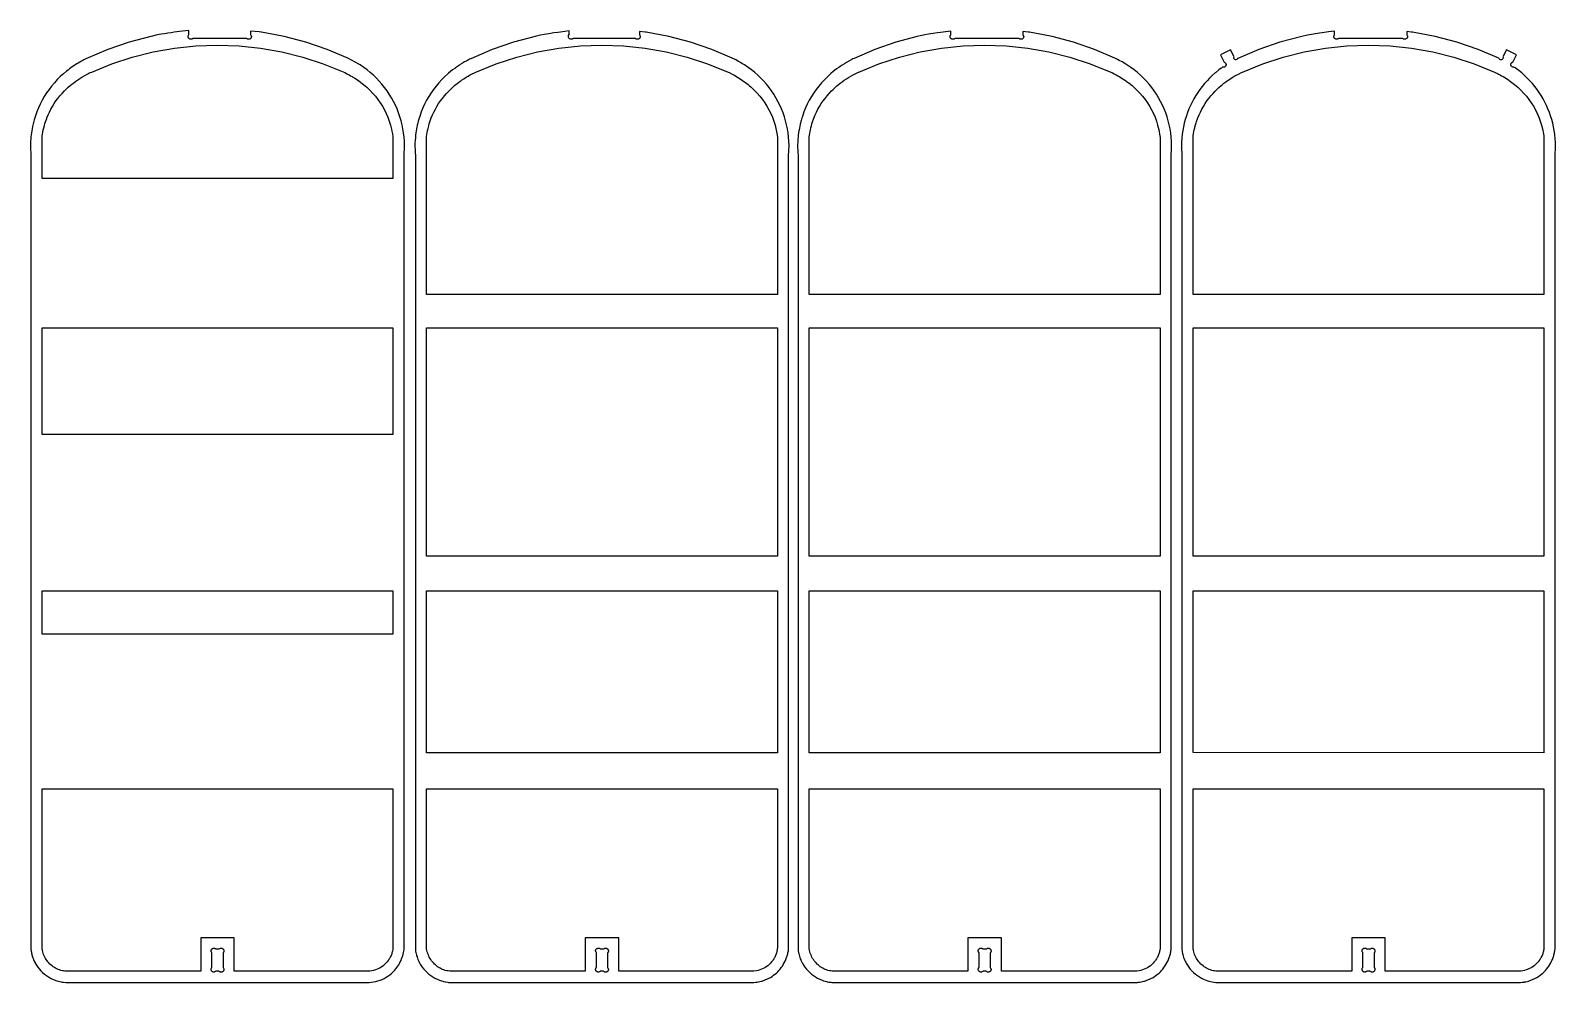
# Model space of a CAD drawing. Extents: x -1558 to 498, y -659 to 1005.
# Drawn here: x -1558 to -740, y -659 to -149 of the extents above; entities that cross this region are included whole.
import ezdxf

# ---------------------------------------------------------------- set-up
doc = ezdxf.new("R2010")
doc.units = 0
doc.layers.get('0').update_dxf_attribs({"linetype": 'CONTINUOUS'})
doc.layers.add('SECTIONCUTEDGES', color=18, linetype='CONTINUOUS')

msp = doc.modelspace()

# ---------------------------------------------------------------- linework, layer by layer
for points in [[(-1345.45, -430.22), (-1345.45, -307.95), (-1157.4, -307.95), (-1157.41, -430.23)], [(-1345.45, -535.49), (-1345.45, -448.71), (-1157.41, -448.71), (-1157.41, -535.49)]]:
    msp.add_lwpolyline(points, close=True)
at = {"layer": 'SECTIONCUTEDGES'}
for points in [[(-1553.76, -650.41), (-1552.97, -651.42), (-1552.11, -652.38), (-1551.19, -653.28), (-1550.22, -654.12), (-1549.2, -654.9), (-1548.12, -655.61), (-1547.01, -656.25), (-1545.86, -656.82), (-1544.56, -657.36), (-1544.16, -657.5), (-1543.65, -657.67), (-1542.8, -657.93), (-1542.13, -658.1), (-1541.23, -658.29), (-1540.78, -658.37), (-1540.1, -658.47), (-1538.84, -658.59), (-1376.12, -658.59), (-1375.05, -658.49), (-1373.86, -658.31), (-1372.69, -658.07), (-1371.53, -657.75), (-1370.39, -657.37), (-1369.28, -656.91), (-1368.2, -656.39), (-1367.15, -655.81), (-1366.14, -655.16), (-1365.16, -654.45), (-1364.24, -653.69), (-1363.36, -652.87), (-1362.53, -652), (-1361.95, -651.32), (-1361.4, -650.62), (-1360.88, -649.89), (-1360.39, -649.14), (-1359.94, -648.37), (-1359.52, -647.58), (-1359.14, -646.77), (-1358.79, -645.95), (-1358.48, -645.11), (-1358.21, -644.26), (-1357.97, -643.4), (-1357.77, -642.53), (-1357.64, -641.81), (-1357.53, -641.1), (-1357.49, -640.77), (-1357.48, -640.53), (-1357.47, -215.28), (-1357.46, -214.83), (-1357.41, -213.72), (-1357.33, -212.61), (-1357.26, -211.5), (-1357.25, -210.39), (-1357.32, -207.94), (-1357.49, -205.72), (-1357.75, -203.51), (-1358.1, -201.32), (-1358.55, -199.14), (-1359.09, -196.98), (-1359.73, -194.84), (-1360.45, -192.74), (-1361.27, -190.67), (-1362.17, -188.64), (-1363.16, -186.64), (-1364.24, -184.7), (-1365.4, -182.8), (-1366.64, -180.95), (-1367.95, -179.15), (-1369.35, -177.42), (-1370.81, -175.74), (-1372.35, -174.13), (-1373.96, -172.59), (-1375.63, -171.12), (-1377.36, -169.72), (-1379.15, -168.4), (-1381.03, -167.13), (-1381.82, -166.64), (-1383.7, -165.53), (-1385.71, -164.48), (-1387.62, -163.55), (-1398.68, -158.8), (-1410.06, -154.89), (-1421.69, -151.82), (-1433.87, -149.56), (-1434.11, -149.52), (-1435.18, -149.4), (-1439.76, -148.92), (-1439.74, -150.87), (-1439.6, -151.14), (-1439.41, -151.46), (-1439.39, -151.51), (-1439.34, -151.69), (-1439.32, -151.89), (-1439.34, -152.09), (-1439.37, -152.24), (-1439.42, -152.39), (-1439.48, -152.54), (-1439.56, -152.67), (-1439.7, -152.85), (-1439.76, -152.93), (-1439.96, -153.08), (-1440.18, -153.21), (-1440.31, -153.27), (-1440.51, -153.33), (-1440.72, -153.36), (-1440.93, -153.36), (-1441.26, -153.3), (-1441.46, -153.23), (-1441.62, -153.14), (-1441.78, -153.02), (-1441.88, -152.93), (-1470.71, -152.93), (-1470.85, -153.06), (-1471, -153.16), (-1471.07, -153.2), (-1471.21, -153.26), (-1471.36, -153.31), (-1471.52, -153.34), (-1471.6, -153.35), (-1471.76, -153.36), (-1471.92, -153.35), (-1472.08, -153.32), (-1472.24, -153.28), (-1472.32, -153.25), (-1472.46, -153.18), (-1472.61, -153.1), (-1472.75, -152.99), (-1472.84, -152.91), (-1472.89, -152.84), (-1473.03, -152.64), (-1473.15, -152.42), (-1473.19, -152.3), (-1473.24, -152.1), (-1473.25, -151.83), (-1473.23, -151.68), (-1473.16, -151.45), (-1472.99, -151.16), (-1472.82, -150.82), (-1472.82, -148.66), (-1477.79, -149.24), (-1480.63, -149.6), (-1482.26, -149.82), (-1484.1, -150.09), (-1485.93, -150.38), (-1487.76, -150.7), (-1488.67, -150.87), (-1490.5, -151.23), (-1492.38, -151.62), (-1493.23, -151.81), (-1504.9, -154.89), (-1516.28, -158.8), (-1528.01, -163.86), (-1529.14, -164.44), (-1529.6, -164.68), (-1530.44, -165.13), (-1531.26, -165.6), (-1532.09, -166.08), (-1532.9, -166.57), (-1533.7, -167.08), (-1534.5, -167.6), (-1535.29, -168.14), (-1536.06, -168.69), (-1536.83, -169.25), (-1537.59, -169.82), (-1538.34, -170.41), (-1540.01, -171.81), (-1541.74, -173.37), (-1543.36, -174.98), (-1544.91, -176.67), (-1546.39, -178.42), (-1547.78, -180.23), (-1549.09, -182.11), (-1550.32, -184.04), (-1551.46, -186.03), (-1552.51, -188.06), (-1553.47, -190.14), (-1554.33, -192.26), (-1555.27, -194.94), (-1555.75, -196.52), (-1555.95, -197.24), (-1556.31, -198.69), (-1556.63, -200.15), (-1556.88, -201.41), (-1557.06, -202.47), (-1557.22, -203.54), (-1557.36, -204.6), (-1557.47, -205.68), (-1557.57, -206.75), (-1557.66, -208.12), (-1557.7, -209.5), (-1557.71, -211.02), (-1557.67, -212.04), (-1557.62, -212.85), (-1557.56, -213.67), (-1557.5, -214.89), (-1557.49, -215.3), (-1557.48, -640.53), (-1557.46, -640.84), (-1557.4, -641.41), (-1557.33, -641.88), (-1557.25, -642.38), (-1557.15, -642.88), (-1557.04, -643.37), (-1556.92, -643.86), (-1556.78, -644.35), (-1556.64, -644.84), (-1556.47, -645.32), (-1556.3, -645.8), (-1556.11, -646.27), (-1555.91, -646.73), (-1555.7, -647.2), (-1555.24, -648.1), (-1555.16, -648.25), (-1554.49, -649.35)], [(-1346.92, -651.42), (-1346.06, -652.38), (-1345.14, -653.28), (-1344.17, -654.12), (-1343.14, -654.9), (-1342.07, -655.61), (-1340.96, -656.25), (-1339.8, -656.82), (-1338.43, -657.39), (-1337.46, -657.71), (-1336.68, -657.95), (-1336.32, -658.04), (-1335.41, -658.25), (-1335.04, -658.32), (-1334.09, -658.46), (-1333.7, -658.51), (-1332.78, -658.59), (-1170.07, -658.59), (-1169.06, -658.5), (-1168.28, -658.4), (-1167.57, -658.27), (-1166.86, -658.13), (-1166.15, -657.95), (-1165.72, -657.83), (-1165.28, -657.69), (-1164.85, -657.55), (-1164.42, -657.4), (-1164, -657.24), (-1163.57, -657.06), (-1163.16, -656.88), (-1162.74, -656.69), (-1162.33, -656.49), (-1161.93, -656.28), (-1161.53, -656.06), (-1161.14, -655.83), (-1160.31, -655.31), (-1159.5, -654.75), (-1158.72, -654.15), (-1157.98, -653.51), (-1157.26, -652.83), (-1156.58, -652.12), (-1155.94, -651.38), (-1155.33, -650.61), (-1154.76, -649.81), (-1154.24, -648.98), (-1153.75, -648.12), (-1153.31, -647.25), (-1153.08, -646.76), (-1152.87, -646.27), (-1152.67, -645.77), (-1152.48, -645.26), (-1152.31, -644.75), (-1152.15, -644.24), (-1152.01, -643.73), (-1151.87, -643.21), (-1151.75, -642.68), (-1151.65, -642.16), (-1151.55, -641.63), (-1151.45, -640.94), (-1151.44, -640.76), (-1151.42, -640.53), (-1151.42, -215.28), (-1151.42, -215.06), (-1151.36, -213.72), (-1151.24, -212.17), (-1151.2, -211.06), (-1151.2, -210.17), (-1151.27, -207.94), (-1151.43, -205.72), (-1151.69, -203.51), (-1152.05, -201.32), (-1152.5, -199.14), (-1153.04, -196.98), (-1153.67, -194.84), (-1154.4, -192.74), (-1155.22, -190.67), (-1156.12, -188.64), (-1157.11, -186.64), (-1158.19, -184.7), (-1159.34, -182.8), (-1160.58, -180.95), (-1161.9, -179.15), (-1163.29, -177.42), (-1164.76, -175.74), (-1166.3, -174.13), (-1167.9, -172.59), (-1169.57, -171.12), (-1171.3, -169.72), (-1173.09, -168.4), (-1175.11, -167.05), (-1176.43, -166.24), (-1177.27, -165.74), (-1178.29, -165.18), (-1179.78, -164.42), (-1181.58, -163.54), (-1192.63, -158.8), (-1204, -154.89), (-1215.63, -151.82), (-1227.68, -149.58), (-1228.26, -149.5), (-1231.41, -149.18), (-1231.4, -150.87), (-1231.38, -150.92), (-1231.11, -151.38), (-1231.05, -151.52), (-1231, -151.67), (-1230.98, -151.83), (-1230.98, -151.99), (-1230.98, -152.06), (-1231.01, -152.22), (-1231.11, -152.47), (-1231.15, -152.56), (-1231.22, -152.68), (-1231.38, -152.9), (-1231.64, -153.09), (-1231.9, -153.24), (-1232.13, -153.32), (-1232.18, -153.33), (-1232.43, -153.36), (-1232.54, -153.36), (-1232.79, -153.33), (-1232.99, -153.28), (-1233.16, -153.21), (-1233.36, -153.08), (-1233.46, -152.99), (-1233.5, -152.94), (-1233.53, -152.93), (-1266.92, -152.94), (-1267.07, -153.08), (-1267.21, -153.17), (-1267.31, -153.22), (-1267.41, -153.26), (-1267.51, -153.3), (-1267.62, -153.33), (-1267.72, -153.35), (-1267.83, -153.36), (-1267.94, -153.36), (-1268.05, -153.36), (-1268.16, -153.34), (-1268.27, -153.32), (-1268.37, -153.29), (-1268.6, -153.2), (-1268.66, -153.17), (-1268.87, -153.04), (-1269.01, -152.93), (-1269.11, -152.79), (-1269.32, -152.46), (-1269.35, -152.4), (-1269.41, -152.19), (-1269.43, -152.06), (-1269.44, -151.89), (-1269.43, -151.76), (-1269.37, -151.52), (-1269.32, -151.41), (-1269.02, -150.87), (-1269.01, -150.82), (-1269.01, -148.91), (-1273.66, -149.48), (-1275.16, -149.69), (-1277.17, -149.97), (-1279.83, -150.39), (-1282.47, -150.85), (-1284.39, -151.22), (-1287.22, -151.82), (-1298.85, -154.89), (-1310.22, -158.8), (-1321.75, -163.76), (-1322.41, -164.09), (-1323.54, -164.67), (-1324.66, -165.28), (-1325.05, -165.51), (-1326.23, -166.19), (-1327.38, -166.91), (-1327.76, -167.15), (-1328.89, -167.91), (-1330.01, -168.69), (-1330.38, -168.96), (-1331.47, -169.78), (-1332.55, -170.63), (-1333.69, -171.57), (-1333.97, -171.81), (-1335.68, -173.37), (-1337.31, -174.98), (-1338.86, -176.67), (-1340.34, -178.42), (-1341.73, -180.23), (-1343.04, -182.11), (-1344.27, -184.04), (-1345.41, -186.03), (-1346.46, -188.06), (-1347.41, -190.14), (-1348.28, -192.26), (-1349.12, -194.66), (-1349.44, -195.64), (-1349.87, -197.13), (-1350.18, -198.37), (-1350.42, -199.38), (-1350.63, -200.38), (-1350.82, -201.4), (-1351, -202.41), (-1351.15, -203.43), (-1351.32, -204.77), (-1351.46, -206.12), (-1351.57, -207.48), (-1351.65, -209.26), (-1351.66, -209.7), (-1351.65, -211.21), (-1351.61, -212.14), (-1351.52, -213.29), (-1351.47, -214.17), (-1351.43, -215.5), (-1351.41, -640.85), (-1351.37, -641.21), (-1351.32, -641.6), (-1351.15, -642.63), (-1351.05, -643.09), (-1350.89, -643.79), (-1350.76, -644.24), (-1350.55, -644.93), (-1350.32, -645.6), (-1350.06, -646.27), (-1349.77, -646.93), (-1349.67, -647.14), (-1349.35, -647.79), (-1349.04, -648.36), (-1348.8, -648.77), (-1348.44, -649.35), (-1347.71, -650.41)], [(-1141.84, -651.42), (-1140.98, -652.38), (-1140.06, -653.28), (-1139.09, -654.12), (-1138.07, -654.9), (-1136.99, -655.61), (-1135.88, -656.25), (-1134.73, -656.82), (-1133.46, -657.34), (-1132.64, -657.63), (-1131.79, -657.9), (-1130.88, -658.13), (-1130.7, -658.17), (-1129.77, -658.35), (-1128.82, -658.49), (-1128.24, -658.55), (-1127.73, -658.58), (-964.97, -658.58), (-964.49, -658.55), (-964.05, -658.5), (-963.2, -658.4), (-962.49, -658.27), (-961.78, -658.13), (-961.08, -657.95), (-960.64, -657.83), (-960.2, -657.69), (-959.77, -657.55), (-959.34, -657.4), (-958.92, -657.24), (-958.5, -657.06), (-958.08, -656.88), (-957.67, -656.69), (-957.26, -656.49), (-956.85, -656.28), (-956.45, -656.06), (-956.06, -655.83), (-955.23, -655.31), (-954.42, -654.75), (-953.65, -654.15), (-952.9, -653.51), (-952.19, -652.83), (-951.51, -652.12), (-950.86, -651.38), (-950.25, -650.61), (-949.69, -649.81), (-949.16, -648.98), (-948.67, -648.12), (-948.23, -647.25), (-948, -646.76), (-947.79, -646.27), (-947.59, -645.77), (-947.41, -645.26), (-947.23, -644.75), (-947.07, -644.24), (-946.93, -643.73), (-946.79, -643.21), (-946.67, -642.68), (-946.57, -642.16), (-946.48, -641.63), (-946.39, -641.04), (-946.35, -640.57), (-946.34, -215.28), (-946.32, -214.61), (-946.25, -213.28), (-946.15, -211.95), (-946.13, -211.5), (-946.12, -210.39), (-946.19, -207.94), (-946.35, -205.72), (-946.62, -203.51), (-946.97, -201.32), (-947.42, -199.14), (-947.96, -196.98), (-948.6, -194.84), (-949.32, -192.74), (-950.14, -190.67), (-951.04, -188.64), (-952.03, -186.64), (-953.11, -184.7), (-954.27, -182.8), (-955.5, -180.95), (-956.82, -179.15), (-958.22, -177.42), (-959.68, -175.74), (-961.22, -174.13), (-962.82, -172.59), (-964.49, -171.12), (-966.23, -169.72), (-968.02, -168.4), (-970.14, -166.98), (-970.74, -166.61), (-972.61, -165.5), (-974.2, -164.67), (-975.17, -164.19), (-976.5, -163.54), (-987.45, -158.83), (-998.71, -154.93), (-1010.23, -151.87), (-1022.28, -149.62), (-1023.08, -149.51), (-1025.86, -149.23), (-1025.86, -150.82), (-1025.84, -150.88), (-1025.62, -151.26), (-1025.51, -151.48), (-1025.45, -151.66), (-1025.42, -151.83), (-1025.42, -151.97), (-1025.45, -152.18), (-1025.51, -152.38), (-1025.59, -152.57), (-1025.64, -152.66), (-1025.77, -152.83), (-1025.91, -152.98), (-1026.07, -153.11), (-1026.26, -153.21), (-1026.45, -153.29), (-1026.55, -153.32), (-1026.76, -153.36), (-1026.96, -153.37), (-1027.21, -153.34), (-1027.43, -153.28), (-1027.66, -153.18), (-1027.74, -153.13), (-1027.89, -153.01), (-1027.94, -152.95), (-1027.98, -152.93), (-1062.38, -152.94), (-1062.49, -153.06), (-1062.57, -153.11), (-1062.74, -153.21), (-1062.91, -153.28), (-1063.09, -153.33), (-1063.28, -153.36), (-1063.47, -153.36), (-1063.66, -153.34), (-1063.84, -153.3), (-1064.02, -153.23), (-1064.19, -153.14), (-1064.34, -153.04), (-1064.48, -152.91), (-1064.64, -152.71), (-1064.74, -152.55), (-1064.82, -152.38), (-1064.87, -152.2), (-1064.88, -152.14), (-1064.9, -151.97), (-1064.9, -151.81), (-1064.89, -151.75), (-1064.85, -151.59), (-1064.78, -151.41), (-1064.5, -150.93), (-1064.47, -150.82), (-1064.46, -148.97), (-1065.83, -149.13), (-1070.06, -149.68), (-1071.55, -149.89), (-1074.02, -150.26), (-1076.48, -150.67), (-1078.44, -151.03), (-1079.06, -151.15), (-1080.93, -151.53), (-1082.5, -151.88), (-1094.01, -154.94), (-1105.26, -158.83), (-1116.29, -163.59), (-1116.96, -163.9), (-1117.53, -164.19), (-1119.21, -165.08), (-1120.37, -165.74), (-1121.54, -166.43), (-1122.69, -167.16), (-1123.82, -167.91), (-1124.57, -168.43), (-1125.68, -169.24), (-1126.76, -170.07), (-1127.48, -170.64), (-1128.7, -171.65), (-1130.61, -173.38), (-1132.24, -175), (-1133.79, -176.68), (-1135.26, -178.43), (-1136.66, -180.24), (-1137.97, -182.12), (-1139.19, -184.05), (-1140.33, -186.03), (-1141.38, -188.07), (-1142.34, -190.15), (-1143.2, -192.27), (-1144.05, -194.66), (-1144.28, -195.4), (-1144.72, -196.88), (-1144.85, -197.38), (-1145.11, -198.37), (-1145.22, -198.87), (-1145.45, -199.88), (-1145.65, -200.89), (-1145.83, -201.9), (-1145.92, -202.41), (-1146.07, -203.43), (-1146.25, -204.77), (-1146.34, -205.67), (-1146.46, -207.02), (-1146.54, -208.38), (-1146.58, -209.91), (-1146.58, -210.99), (-1146.56, -211.43), (-1146.51, -212.5), (-1146.39, -214.17), (-1146.35, -215.5), (-1146.34, -640.76), (-1146.21, -641.86), (-1146.16, -642.11), (-1146.03, -642.86), (-1145.98, -643.09), (-1145.81, -643.79), (-1145.62, -644.47), (-1145.4, -645.15), (-1145.16, -645.83), (-1144.89, -646.49), (-1144.79, -646.71), (-1144.49, -647.36), (-1143.92, -648.42), (-1143.51, -649.12), (-1143.39, -649.32), (-1142.63, -650.41)], [(-937.65, -649.35), (-936.92, -650.41), (-936.13, -651.42), (-935.27, -652.38), (-934.35, -653.28), (-933.38, -654.12), (-932.35, -654.9), (-931.28, -655.61), (-930.17, -656.25), (-929.01, -656.82), (-927.24, -657.53), (-926.25, -657.84), (-925.35, -658.08), (-924.44, -658.28), (-923.49, -658.44), (-922.53, -658.55), (-922, -658.59), (-759.23, -658.58), (-758.27, -658.5), (-757.97, -658.46), (-757.25, -658.36), (-757.02, -658.32), (-756.3, -658.18), (-755.6, -658.01), (-754.93, -657.83), (-754.49, -657.69), (-754.06, -657.55), (-753.63, -657.4), (-753.21, -657.24), (-752.79, -657.06), (-752.37, -656.88), (-751.95, -656.69), (-751.55, -656.49), (-751.14, -656.28), (-750.74, -656.06), (-750.35, -655.83), (-749.52, -655.31), (-748.71, -654.75), (-747.93, -654.15), (-747.19, -653.51), (-746.47, -652.83), (-745.79, -652.12), (-745.15, -651.38), (-744.54, -650.61), (-743.98, -649.81), (-743.45, -648.98), (-742.96, -648.12), (-742.52, -647.25), (-742.29, -646.76), (-742.08, -646.27), (-741.88, -645.77), (-741.7, -645.26), (-741.52, -644.75), (-741.36, -644.24), (-741.22, -643.73), (-741.08, -643.21), (-740.96, -642.68), (-740.86, -642.16), (-740.76, -641.63), (-740.69, -641.1), (-740.64, -640.66), (-740.63, -640.53), (-740.63, -215.28), (-740.58, -213.94), (-740.49, -212.61), (-740.42, -211.5), (-740.41, -210.39), (-740.47, -208.08), (-740.54, -206.98), (-740.82, -204.17), (-741.11, -202.19), (-741.47, -200.22), (-741.91, -198.27), (-742.43, -196.33), (-743.02, -194.42), (-743.69, -192.53), (-744.43, -190.67), (-745.24, -188.84), (-746.12, -187.04), (-747.07, -185.28), (-748.08, -183.55), (-749.16, -181.86), (-750.31, -180.22), (-751.52, -178.63), (-752.79, -177.08), (-754.12, -175.58), (-755.51, -174.13), (-756.95, -172.74), (-758.44, -171.41), (-759.24, -170.74), (-759.99, -170.14), (-761.33, -169.11), (-762.04, -168.62), (-762.51, -168.39), (-762.54, -168.38), (-762.93, -168.33), (-763.3, -168.27), (-763.55, -168.17), (-763.71, -168.08), (-763.81, -168.01), (-763.9, -167.93), (-763.98, -167.84), (-764.05, -167.74), (-764.12, -167.64), (-764.18, -167.54), (-764.23, -167.43), (-764.26, -167.31), (-764.29, -167.19), (-764.31, -167.07), (-764.32, -166.95), (-764.32, -166.83), (-764.3, -166.71), (-764.28, -166.59), (-764.24, -166.47), (-764.2, -166.36), (-764.15, -166.25), (-764.09, -166.14), (-764.01, -166.04), (-763.94, -165.95), (-763.85, -165.87), (-763.75, -165.79), (-763.65, -165.72), (-763.45, -165.62), (-763.29, -165.58), (-763.26, -165.55), (-761.28, -161.71), (-766.6, -158.96), (-768.58, -162.8), (-768.52, -163.1), (-768.54, -163.4), (-768.64, -163.69), (-768.81, -163.94), (-769.04, -164.14), (-769.31, -164.28), (-769.61, -164.34), (-769.92, -164.32), (-770.2, -164.22), (-770.46, -164.05), (-770.66, -163.82), (-770.79, -163.54), (-781.84, -158.8), (-793.21, -154.89), (-804.84, -151.82), (-817.07, -149.55), (-817.78, -149.47), (-820.15, -149.23), (-820.15, -150.86), (-820.12, -150.94), (-819.86, -151.38), (-819.8, -151.51), (-819.78, -151.58), (-819.74, -151.73), (-819.72, -151.88), (-819.73, -152.03), (-819.75, -152.18), (-819.81, -152.37), (-819.92, -152.6), (-820.06, -152.81), (-820.16, -152.92), (-820.54, -153.19), (-820.8, -153.3), (-820.95, -153.34), (-821.18, -153.36), (-821.34, -153.36), (-821.57, -153.33), (-821.86, -153.23), (-822.09, -153.09), (-822.28, -152.93), (-856.66, -152.93), (-856.7, -152.95), (-856.83, -153.08), (-856.99, -153.18), (-857.11, -153.24), (-857.23, -153.29), (-857.36, -153.32), (-857.49, -153.35), (-857.62, -153.36), (-857.75, -153.36), (-857.88, -153.35), (-858.01, -153.33), (-858.14, -153.29), (-858.27, -153.25), (-858.39, -153.19), (-858.5, -153.13), (-858.61, -153.05), (-858.71, -152.97), (-858.81, -152.87), (-858.89, -152.77), (-858.97, -152.66), (-859.04, -152.54), (-859.09, -152.42), (-859.14, -152.3), (-859.17, -152.17), (-859.19, -152.04), (-859.19, -151.72), (-859.08, -151.41), (-858.77, -150.84), (-858.77, -150.81), (-858.77, -148.97), (-862.03, -149.37), (-865.53, -149.84), (-866.96, -150.05), (-870.03, -150.55), (-873.28, -151.15), (-876.33, -151.8), (-888.06, -154.89), (-899.43, -158.8), (-910.61, -163.6), (-910.78, -163.69), (-910.93, -163.92), (-911.13, -164.11), (-911.38, -164.23), (-911.65, -164.29), (-911.91, -164.28), (-911.93, -164.28), (-912.18, -164.2), (-912.42, -164.05), (-912.6, -163.85), (-912.73, -163.6), (-912.79, -163.33), (-912.78, -163.06), (-912.7, -162.8), (-914.67, -158.97), (-919.99, -161.72), (-918.01, -165.55), (-917.97, -165.59), (-917.55, -165.84), (-917.28, -166.07), (-917.25, -166.1), (-917.12, -166.27), (-917.03, -166.46), (-916.97, -166.67), (-916.95, -166.9), (-916.96, -167.13), (-917, -167.29), (-917.03, -167.4), (-917.07, -167.5), (-917.12, -167.6), (-917.18, -167.69), (-917.24, -167.78), (-917.31, -167.86), (-917.39, -167.94), (-917.47, -168.01), (-917.56, -168.08), (-917.65, -168.14), (-917.83, -168.23), (-918.07, -168.3), (-918.16, -168.32), (-918.41, -168.33), (-918.7, -168.33), (-918.83, -168.37), (-919.22, -168.6), (-919.56, -168.82), (-920.77, -169.73), (-922.53, -171.15), (-922.83, -171.41), (-924.33, -172.74), (-925.77, -174.13), (-927.16, -175.58), (-928.49, -177.08), (-929.76, -178.63), (-930.97, -180.22), (-932.11, -181.86), (-933.2, -183.55), (-934.21, -185.28), (-935.16, -187.04), (-936.04, -188.84), (-936.85, -190.67), (-937.59, -192.53), (-938.25, -194.42), (-938.85, -196.33), (-939.36, -198.27), (-939.81, -200.22), (-940.17, -202.19), (-940.46, -204.17), (-940.68, -206.27), (-940.84, -208.73), (-940.86, -209.49), (-940.87, -210.79), (-940.83, -211.83), (-940.67, -214.58), (-940.64, -215.5), (-940.64, -640.62), (-940.61, -641.03), (-940.49, -641.86), (-940.43, -642.24), (-940.26, -643.09), (-940.16, -643.55), (-939.97, -644.24), (-939.91, -644.47), (-939.69, -645.15), (-939.45, -645.83), (-939.18, -646.49), (-938.88, -647.14), (-938.56, -647.79), (-938.32, -648.23)], [(-1551.5, -227.89), (-1551.5, -206.01), (-1551.39, -205.08), (-1551.27, -204.23), (-1551.07, -203.06), (-1550.85, -201.89), (-1550.59, -200.73), (-1550.28, -199.52), (-1549.96, -198.43), (-1549.71, -197.61), (-1549.04, -195.72), (-1548.94, -195.46), (-1548.29, -193.88), (-1547.57, -192.32), (-1546.79, -190.79), (-1545.94, -189.29), (-1545.03, -187.82), (-1544.06, -186.39), (-1543.03, -184.99), (-1541.95, -183.64), (-1540.8, -182.33), (-1539.49, -180.94), (-1538.49, -179.96), (-1537.51, -179.06), (-1536.47, -178.15), (-1535.6, -177.44), (-1534.56, -176.62), (-1533.49, -175.83), (-1532.4, -175.07), (-1531.33, -174.36), (-1530.13, -173.61), (-1529.89, -173.47), (-1528.67, -172.76), (-1528.17, -172.49), (-1526.92, -171.83), (-1526.41, -171.58), (-1525.69, -171.23), (-1524.92, -170.88), (-1514.12, -166.47), (-1503.16, -162.89), (-1491.96, -160.08), (-1480.57, -158.07), (-1469.06, -156.85), (-1457.48, -156.45), (-1445.9, -156.85), (-1434.39, -158.07), (-1423, -160.08), (-1411.8, -162.89), (-1400.84, -166.47), (-1389.26, -171.23), (-1387.78, -171.97), (-1386.94, -172.41), (-1386.12, -172.86), (-1385.3, -173.33), (-1384.9, -173.57), (-1384.1, -174.06), (-1383.3, -174.57), (-1382.52, -175.09), (-1381.76, -175.62), (-1381, -176.17), (-1380.63, -176.45), (-1379.89, -177.01), (-1379.16, -177.59), (-1378.35, -178.27), (-1377.54, -178.98), (-1375.88, -180.53), (-1374.33, -182.14), (-1372.88, -183.81), (-1371.51, -185.56), (-1370.23, -187.37), (-1369.06, -189.24), (-1367.99, -191.16), (-1367.02, -193.13), (-1366.15, -195.15), (-1365.4, -197.2), (-1364.75, -199.29), (-1364.19, -201.54), (-1363.98, -202.53), (-1363.72, -204), (-1363.53, -205.36), (-1363.46, -206.04), (-1363.45, -227.89)], [(-1345.45, -290.13), (-1345.44, -205.95), (-1345.39, -205.57), (-1345.21, -204.23), (-1345.09, -203.45), (-1344.87, -202.28), (-1344.63, -201.12), (-1344.3, -199.8), (-1343.99, -198.7), (-1343.65, -197.61), (-1343.3, -196.58), (-1342.89, -195.46), (-1342.23, -193.88), (-1341.52, -192.32), (-1340.73, -190.79), (-1339.89, -189.29), (-1338.98, -187.82), (-1338.01, -186.39), (-1336.98, -184.99), (-1335.89, -183.64), (-1334.75, -182.33), (-1333.55, -181.06), (-1332.14, -179.68), (-1331.8, -179.37), (-1330.94, -178.6), (-1330.41, -178.15), (-1329.55, -177.44), (-1329.21, -177.16), (-1328.15, -176.35), (-1327.08, -175.57), (-1326.72, -175.32), (-1325.51, -174.51), (-1324.8, -174.06), (-1323.6, -173.33), (-1323.11, -173.04), (-1322.37, -172.63), (-1321.37, -172.09), (-1319.43, -171.13), (-1318.98, -170.92), (-1308.07, -166.47), (-1297.11, -162.89), (-1285.91, -160.08), (-1274.52, -158.07), (-1263.01, -156.85), (-1251.43, -156.45), (-1239.85, -156.85), (-1228.34, -158.07), (-1216.95, -160.08), (-1205.74, -162.89), (-1194.79, -166.47), (-1183.79, -170.96), (-1183.34, -171.17), (-1181.72, -171.97), (-1180.89, -172.41), (-1180.48, -172.63), (-1179.66, -173.09), (-1178.84, -173.57), (-1178.44, -173.82), (-1177.64, -174.32), (-1176.86, -174.83), (-1176.09, -175.35), (-1175.33, -175.89), (-1174.58, -176.45), (-1173.84, -177.01), (-1173.11, -177.59), (-1172.3, -178.27), (-1171.58, -178.89), (-1169.83, -180.53), (-1168.28, -182.14), (-1166.82, -183.81), (-1165.45, -185.56), (-1164.18, -187.37), (-1163.01, -189.24), (-1161.93, -191.16), (-1160.96, -193.13), (-1160.1, -195.15), (-1159.34, -197.2), (-1158.7, -199.29), (-1158.04, -201.97), (-1157.87, -202.81), (-1157.6, -204.45), (-1157.4, -206.06), (-1157.4, -290.13)], [(-1140.37, -290.13), (-1140.36, -206.01), (-1140.33, -205.71), (-1140.19, -204.62), (-1140.08, -203.84), (-1139.87, -202.67), (-1139.72, -201.89), (-1139.46, -200.73), (-1139.22, -199.8), (-1138.92, -198.7), (-1138.58, -197.61), (-1138.07, -196.17), (-1137.85, -195.57), (-1137.16, -193.88), (-1136.44, -192.32), (-1135.66, -190.79), (-1134.81, -189.29), (-1133.9, -187.82), (-1132.93, -186.39), (-1131.9, -184.99), (-1130.81, -183.64), (-1129.67, -182.33), (-1128.4, -180.98), (-1127.61, -180.21), (-1126.72, -179.37), (-1126.03, -178.75), (-1125.51, -178.3), (-1124.82, -177.72), (-1123.78, -176.89), (-1122.72, -176.09), (-1121.64, -175.32), (-1120.43, -174.51), (-1119.24, -173.76), (-1118.03, -173.04), (-1116.79, -172.36), (-1115.78, -171.83), (-1114.04, -170.99), (-1113.86, -170.91), (-1102.99, -166.47), (-1092.03, -162.89), (-1080.83, -160.08), (-1069.44, -158.07), (-1057.93, -156.85), (-1046.35, -156.45), (-1034.77, -156.85), (-1023.26, -158.07), (-1011.87, -160.08), (-1000.67, -162.89), (-989.71, -166.47), (-978.78, -170.93), (-978.2, -171.2), (-977.76, -171.41), (-976.89, -171.84), (-975.81, -172.41), (-974.99, -172.86), (-974.17, -173.33), (-973.36, -173.82), (-972.57, -174.32), (-971.78, -174.83), (-971.39, -175.09), (-970.63, -175.62), (-970.25, -175.89), (-969.5, -176.45), (-969.13, -176.73), (-968.4, -177.3), (-968.03, -177.59), (-967.32, -178.19), (-966.38, -179), (-964.75, -180.53), (-963.2, -182.14), (-961.74, -183.81), (-960.38, -185.56), (-959.1, -187.37), (-957.93, -189.24), (-956.86, -191.16), (-955.89, -193.13), (-955.02, -195.15), (-954.27, -197.2), (-953.62, -199.29), (-952.99, -201.82), (-952.82, -202.67), (-952.56, -204.22), (-952.32, -206.05), (-952.32, -290.13)], [(-934.66, -290.13), (-934.66, -206.06), (-934.53, -205.01), (-934.36, -203.84), (-934.16, -202.67), (-934.01, -201.89), (-933.75, -200.73), (-933.65, -200.35), (-933.36, -199.25), (-933.04, -198.15), (-932.78, -197.34), (-932.28, -195.93), (-932.1, -195.46), (-931.45, -193.88), (-930.73, -192.32), (-929.94, -190.79), (-929.1, -189.29), (-928.19, -187.82), (-927.22, -186.39), (-926.19, -184.99), (-925.1, -183.64), (-923.96, -182.33), (-922.76, -181.06), (-921.96, -180.27), (-921.35, -179.68), (-920.84, -179.21), (-919.62, -178.15), (-919.11, -177.72), (-918.07, -176.89), (-917.01, -176.09), (-916.29, -175.57), (-914.96, -174.67), (-913.77, -173.91), (-912.56, -173.18), (-911.58, -172.63), (-910.33, -171.96), (-908.71, -171.17), (-908.12, -170.89), (-897.28, -166.47), (-886.32, -162.89), (-875.12, -160.08), (-863.73, -158.07), (-852.22, -156.85), (-840.64, -156.45), (-829.06, -156.85), (-817.55, -158.07), (-806.16, -160.08), (-794.95, -162.89), (-784, -166.47), (-773.07, -170.93), (-772.74, -171.08), (-771.55, -171.66), (-770.94, -171.97), (-770.1, -172.41), (-769.28, -172.86), (-768.46, -173.33), (-767.65, -173.82), (-767.25, -174.06), (-766.46, -174.57), (-765.68, -175.09), (-765.3, -175.35), (-764.54, -175.89), (-763.79, -176.45), (-763.05, -177.01), (-762.32, -177.59), (-761.51, -178.27), (-760.67, -179), (-759.04, -180.53), (-757.49, -182.14), (-756.03, -183.81), (-754.67, -185.56), (-753.39, -187.37), (-752.22, -189.24), (-751.14, -191.16), (-750.17, -193.13), (-749.31, -195.15), (-748.56, -197.2), (-747.91, -199.29), (-747.25, -201.97), (-747.03, -203.09), (-746.92, -203.77), (-746.69, -205.36), (-746.61, -206.06), (-746.61, -290.13)], [(-1551.54, -365), (-1551.54, -307.95), (-1363.46, -307.95), (-1363.46, -365)], [(-1140.37, -430.22), (-1140.37, -307.9), (-952.33, -307.95), (-952.33, -430.23)], [(-934.66, -430.22), (-934.66, -307.96), (-746.61, -307.95), (-746.62, -430.23)], [(-1551.5, -472), (-1551.5, -448.71), (-1363.46, -448.71), (-1363.46, -472)], [(-1140.37, -535.49), (-1140.37, -448.71), (-952.33, -448.71), (-952.33, -535.49)], [(-934.66, -535.48), (-934.66, -448.71), (-746.62, -448.71), (-746.62, -535.49)], [(-1548.82, -646.96), (-1549.25, -646.34), (-1549.66, -645.69), (-1550.03, -645.01), (-1550.36, -644.32), (-1550.65, -643.62), (-1550.91, -642.9), (-1551.12, -642.16), (-1551.3, -641.42), (-1551.49, -640.23), (-1551.5, -640.06), (-1551.5, -554.82), (-1363.46, -554.82), (-1363.46, -640.1), (-1363.48, -640.34), (-1363.52, -640.69), (-1363.6, -641.17), (-1363.72, -641.81), (-1363.83, -642.3), (-1363.97, -642.78), (-1364.12, -643.27), (-1364.29, -643.74), (-1364.48, -644.21), (-1364.69, -644.67), (-1364.92, -645.12), (-1365.16, -645.57), (-1365.42, -646), (-1365.69, -646.42), (-1365.99, -646.84), (-1366.58, -647.59), (-1367.23, -648.31), (-1367.93, -648.98), (-1368.67, -649.6), (-1369.44, -650.17), (-1370.26, -650.68), (-1371.11, -651.14), (-1371.99, -651.54), (-1372.89, -651.88), (-1373.81, -652.16), (-1374.75, -652.37), (-1375.79, -652.54), (-1376.23, -652.58), (-1376.49, -652.6), (-1448.5, -652.6), (-1448.5, -634.64), (-1466.46, -634.64), (-1466.46, -652.6), (-1538.56, -652.59), (-1539.22, -652.53), (-1539.97, -652.42), (-1540.71, -652.27), (-1541.45, -652.08), (-1542.17, -651.85), (-1542.88, -651.59), (-1543.58, -651.28), (-1544.26, -650.93), (-1544.91, -650.55), (-1545.55, -650.14), (-1546.16, -649.69), (-1546.75, -649.2), (-1547.31, -648.69), (-1547.84, -648.14), (-1548.34, -647.56)], [(-1338.86, -650.55), (-1339.5, -650.14), (-1340.11, -649.69), (-1340.69, -649.2), (-1341.25, -648.69), (-1341.79, -648.14), (-1342.29, -647.56), (-1342.76, -646.96), (-1343.2, -646.34), (-1343.6, -645.69), (-1343.97, -645.01), (-1344.3, -644.32), (-1344.6, -643.62), (-1344.85, -642.9), (-1345.07, -642.16), (-1345.24, -641.42), (-1345.4, -640.53), (-1345.44, -640.16), (-1345.45, -640.06), (-1345.45, -554.82), (-1157.41, -554.82), (-1157.42, -640.27), (-1157.46, -640.62), (-1157.51, -640.96), (-1157.57, -641.31), (-1157.66, -641.81), (-1157.78, -642.3), (-1157.91, -642.78), (-1158.07, -643.27), (-1158.24, -643.74), (-1158.43, -644.21), (-1158.64, -644.67), (-1158.86, -645.12), (-1159.11, -645.57), (-1159.36, -646), (-1159.64, -646.42), (-1159.93, -646.84), (-1160.53, -647.59), (-1161.18, -648.31), (-1161.87, -648.98), (-1162.61, -649.6), (-1163.39, -650.17), (-1164.21, -650.68), (-1165.06, -651.14), (-1165.93, -651.54), (-1166.84, -651.88), (-1167.76, -652.16), (-1168.7, -652.37), (-1170, -652.57), (-1170.24, -652.59), (-1170.44, -652.6), (-1242.45, -652.6), (-1242.45, -634.64), (-1260.41, -634.64), (-1260.41, -652.6), (-1332.41, -652.6), (-1332.78, -652.57), (-1333.05, -652.55), (-1333.92, -652.42), (-1334.66, -652.27), (-1335.4, -652.08), (-1336.12, -651.85), (-1336.83, -651.59), (-1337.53, -651.28), (-1338.2, -650.93)], [(-1137.21, -647.56), (-1137.68, -646.96), (-1138.12, -646.34), (-1138.53, -645.69), (-1138.89, -645.01), (-1139.23, -644.32), (-1139.52, -643.62), (-1139.77, -642.9), (-1139.99, -642.16), (-1140.16, -641.42), (-1140.34, -640.33), (-1140.37, -640.06), (-1140.37, -554.82), (-952.33, -554.82), (-952.34, -640.2), (-952.36, -640.41), (-952.49, -641.31), (-952.59, -641.81), (-952.7, -642.3), (-952.84, -642.78), (-952.99, -643.27), (-953.16, -643.74), (-953.35, -644.21), (-953.56, -644.67), (-953.78, -645.12), (-954.03, -645.57), (-954.29, -646), (-954.56, -646.42), (-954.85, -646.84), (-955.45, -647.59), (-956.1, -648.31), (-956.8, -648.98), (-957.53, -649.6), (-958.31, -650.17), (-959.13, -650.68), (-959.98, -651.14), (-960.85, -651.54), (-961.76, -651.88), (-962.68, -652.16), (-963.62, -652.37), (-964.75, -652.55), (-965.19, -652.59), (-965.36, -652.6), (-1037.37, -652.6), (-1037.37, -634.64), (-1055.33, -634.64), (-1055.33, -652.6), (-1127.43, -652.59), (-1127.66, -652.58), (-1128.09, -652.53), (-1128.84, -652.42), (-1129.58, -652.27), (-1130.32, -652.08), (-1131.04, -651.85), (-1131.75, -651.59), (-1132.45, -651.28), (-1133.12, -650.93), (-1133.78, -650.55), (-1134.42, -650.14), (-1135.03, -649.69), (-1135.62, -649.2), (-1136.17, -648.69), (-1136.71, -648.14)], [(-931, -648.14), (-931.5, -647.56), (-931.97, -646.96), (-932.41, -646.34), (-932.82, -645.69), (-933.18, -645.01), (-933.52, -644.32), (-933.81, -643.62), (-934.06, -642.9), (-934.28, -642.16), (-934.45, -641.42), (-934.6, -640.56), (-934.65, -640.11), (-934.66, -554.81), (-746.62, -554.82), (-746.62, -640.13), (-746.65, -640.44), (-746.73, -641.03), (-746.78, -641.31), (-746.88, -641.81), (-746.99, -642.3), (-747.13, -642.78), (-747.28, -643.27), (-747.45, -643.74), (-747.64, -644.21), (-747.85, -644.67), (-748.07, -645.12), (-748.32, -645.57), (-748.58, -646), (-748.85, -646.42), (-749.14, -646.84), (-749.74, -647.59), (-750.39, -648.31), (-751.09, -648.98), (-751.82, -649.6), (-752.6, -650.17), (-753.42, -650.68), (-754.27, -651.14), (-755.14, -651.54), (-756.05, -651.88), (-756.97, -652.16), (-757.91, -652.37), (-758.95, -652.54), (-759.54, -652.59), (-759.65, -652.6), (-831.66, -652.6), (-831.66, -634.64), (-849.62, -634.64), (-849.62, -652.6), (-921.72, -652.59), (-922.37, -652.53), (-923.13, -652.42), (-923.87, -652.27), (-924.61, -652.08), (-925.33, -651.85), (-926.04, -651.59), (-926.74, -651.28), (-927.41, -650.93), (-928.07, -650.55), (-928.71, -650.14), (-929.32, -649.69), (-929.91, -649.2), (-930.46, -648.69)], [(-1460.26, -652.77), (-1460.39, -652.67), (-1460.51, -652.56), (-1460.62, -652.43), (-1460.71, -652.29), (-1460.75, -652.21), (-1460.82, -652.06), (-1460.87, -651.9), (-1460.9, -651.74), (-1460.91, -651.57), (-1460.91, -651.4), (-1460.89, -651.24), (-1460.87, -651.16), (-1460.82, -651.01), (-1460.75, -650.86), (-1460.67, -650.72), (-1460.57, -650.59), (-1460.51, -650.53), (-1460.47, -650.48), (-1460.49, -642.69), (-1460.65, -642.35), (-1460.8, -642.08), (-1460.85, -641.95), (-1460.89, -641.81), (-1460.91, -641.68), (-1460.91, -641.54), (-1460.89, -641.4), (-1460.84, -641.2), (-1460.78, -641.07), (-1460.72, -640.94), (-1460.64, -640.82), (-1460.55, -640.71), (-1460.45, -640.61), (-1460.34, -640.51), (-1460.23, -640.43), (-1460.11, -640.36), (-1459.98, -640.3), (-1459.84, -640.25), (-1459.7, -640.22), (-1459.49, -640.19), (-1459.26, -640.2), (-1459.05, -640.23), (-1458.84, -640.3), (-1458.57, -640.44), (-1458.45, -640.54), (-1458.39, -640.61), (-1458.35, -640.63), (-1456.52, -640.6), (-1455.87, -640.27), (-1455.74, -640.23), (-1455.68, -640.21), (-1455.54, -640.19), (-1455.4, -640.19), (-1455.26, -640.21), (-1455.06, -640.26), (-1454.93, -640.32), (-1454.8, -640.38), (-1454.68, -640.46), (-1454.57, -640.55), (-1454.47, -640.65), (-1454.37, -640.76), (-1454.29, -640.87), (-1454.22, -640.99), (-1454.16, -641.12), (-1454.11, -641.26), (-1454.07, -641.47), (-1454.05, -641.69), (-1454.06, -641.91), (-1454.11, -642.12), (-1454.21, -642.37), (-1454.28, -642.5), (-1454.35, -642.59), (-1454.42, -642.67), (-1454.45, -642.69), (-1454.48, -642.72), (-1454.49, -642.75), (-1454.49, -650.49), (-1454.13, -651.21), (-1454.09, -651.34), (-1454.06, -651.48), (-1454.05, -651.62), (-1454.06, -651.76), (-1454.08, -651.89), (-1454.13, -652.03), (-1454.18, -652.16), (-1454.25, -652.29), (-1454.32, -652.41), (-1454.41, -652.52), (-1454.51, -652.62), (-1454.62, -652.71), (-1454.73, -652.8), (-1454.86, -652.87), (-1454.98, -652.93), (-1455.12, -652.97), (-1455.33, -653.02), (-1455.55, -653.04), (-1455.77, -653.02), (-1455.99, -652.97), (-1456.06, -652.95), (-1456.33, -652.83), (-1456.51, -652.69), (-1456.56, -652.62), (-1456.61, -652.6), (-1458.38, -652.61), (-1458.44, -652.62), (-1458.66, -652.73), (-1459.07, -652.95), (-1459.31, -653.02), (-1459.54, -653.03), (-1459.78, -653), (-1459.97, -652.93), (-1460.12, -652.86)], [(-1254.72, -652.16), (-1254.79, -651.99), (-1254.84, -651.77), (-1254.86, -651.56), (-1254.85, -651.35), (-1254.81, -651.14), (-1254.74, -650.95), (-1254.7, -650.85), (-1254.51, -650.58), (-1254.44, -650.51), (-1254.42, -650.48), (-1254.43, -642.72), (-1254.51, -642.53), (-1254.77, -642.01), (-1254.82, -641.88), (-1254.85, -641.75), (-1254.86, -641.61), (-1254.85, -641.47), (-1254.82, -641.33), (-1254.78, -641.2), (-1254.73, -641.07), (-1254.66, -640.94), (-1254.59, -640.82), (-1254.5, -640.71), (-1254.4, -640.61), (-1254.29, -640.51), (-1254.18, -640.43), (-1254.05, -640.36), (-1253.92, -640.3), (-1253.79, -640.25), (-1253.58, -640.21), (-1253.36, -640.19), (-1253.14, -640.2), (-1252.92, -640.25), (-1252.65, -640.36), (-1252.37, -640.57), (-1252.34, -640.61), (-1252.3, -640.63), (-1250.53, -640.62), (-1250.48, -640.6), (-1250.02, -640.35), (-1249.85, -640.26), (-1249.7, -640.21), (-1249.55, -640.19), (-1249.39, -640.19), (-1249.28, -640.2), (-1249.17, -640.22), (-1249.07, -640.25), (-1248.96, -640.28), (-1248.86, -640.33), (-1248.76, -640.38), (-1248.67, -640.44), (-1248.58, -640.5), (-1248.49, -640.57), (-1248.42, -640.65), (-1248.34, -640.73), (-1248.23, -640.89), (-1248.19, -640.96), (-1248.11, -641.11), (-1248.08, -641.18), (-1248.04, -641.34), (-1248.01, -641.5), (-1247.99, -641.67), (-1247.99, -641.75), (-1248.01, -641.91), (-1248.04, -642.07), (-1248.09, -642.22), (-1248.15, -642.37), (-1248.24, -642.51), (-1248.34, -642.64), (-1248.42, -642.71), (-1248.43, -642.75), (-1248.42, -650.54), (-1248.26, -650.87), (-1248.11, -651.15), (-1248.08, -651.21), (-1248.04, -651.34), (-1248.01, -651.48), (-1248, -651.62), (-1248, -651.69), (-1248.02, -651.82), (-1248.07, -652.03), (-1248.13, -652.16), (-1248.19, -652.29), (-1248.27, -652.41), (-1248.36, -652.52), (-1248.46, -652.62), (-1248.56, -652.71), (-1248.68, -652.8), (-1248.8, -652.87), (-1248.93, -652.93), (-1249.07, -652.97), (-1249.28, -653.02), (-1249.5, -653.04), (-1249.64, -653.03), (-1249.86, -652.99), (-1250, -652.95), (-1250.27, -652.83), (-1250.42, -652.72), (-1250.53, -652.61), (-1250.55, -652.6), (-1252.32, -652.6), (-1252.39, -652.63), (-1252.96, -652.95), (-1253.11, -653), (-1253.26, -653.03), (-1253.41, -653.04), (-1253.57, -653.03), (-1253.68, -653.01), (-1253.79, -652.98), (-1253.89, -652.94), (-1253.99, -652.9), (-1254.09, -652.85), (-1254.19, -652.79), (-1254.28, -652.72), (-1254.36, -652.65), (-1254.44, -652.58), (-1254.51, -652.49), (-1254.64, -652.31)], [(-1049.52, -652.37), (-1049.68, -652.09), (-1049.76, -651.78), (-1049.78, -651.53), (-1049.77, -651.38), (-1049.76, -651.27), (-1049.7, -651.05), (-1049.59, -650.8), (-1049.49, -650.64), (-1049.42, -650.56), (-1049.36, -650.51), (-1049.34, -650.48), (-1049.34, -642.74), (-1049.36, -642.69), (-1049.69, -642.09), (-1049.75, -641.94), (-1049.76, -641.89), (-1049.78, -641.74), (-1049.79, -641.63), (-1049.77, -641.47), (-1049.75, -641.36), (-1049.72, -641.26), (-1049.68, -641.15), (-1049.64, -641.05), (-1049.59, -640.95), (-1049.53, -640.86), (-1049.47, -640.77), (-1049.4, -640.69), (-1049.32, -640.61), (-1049.24, -640.53), (-1049.08, -640.42), (-1048.94, -640.34), (-1048.86, -640.31), (-1048.71, -640.25), (-1048.55, -640.21), (-1048.47, -640.2), (-1048.3, -640.19), (-1048.14, -640.19), (-1047.98, -640.21), (-1047.82, -640.25), (-1047.67, -640.31), (-1047.53, -640.39), (-1047.4, -640.48), (-1047.33, -640.53), (-1047.26, -640.61), (-1047.22, -640.63), (-1045.46, -640.62), (-1045.18, -640.49), (-1044.95, -640.35), (-1044.77, -640.26), (-1044.62, -640.21), (-1044.47, -640.19), (-1044.31, -640.19), (-1044.2, -640.2), (-1044.09, -640.22), (-1043.99, -640.25), (-1043.88, -640.28), (-1043.78, -640.33), (-1043.68, -640.38), (-1043.59, -640.44), (-1043.5, -640.5), (-1043.42, -640.57), (-1043.34, -640.65), (-1043.26, -640.73), (-1043.15, -640.89), (-1043.07, -641.03), (-1043.04, -641.11), (-1042.98, -641.26), (-1042.94, -641.42), (-1042.92, -641.58), (-1042.92, -641.67), (-1042.92, -641.83), (-1042.94, -641.99), (-1042.98, -642.14), (-1043.01, -642.22), (-1043.08, -642.37), (-1043.16, -642.51), (-1043.27, -642.65), (-1043.33, -642.7), (-1043.35, -642.74), (-1043.35, -650.51), (-1043.33, -650.57), (-1043.18, -650.87), (-1043.03, -651.15), (-1042.98, -651.28), (-1042.96, -651.34), (-1042.93, -651.48), (-1042.92, -651.62), (-1042.92, -651.69), (-1042.94, -651.82), (-1042.99, -652.03), (-1043.05, -652.16), (-1043.11, -652.29), (-1043.19, -652.41), (-1043.28, -652.52), (-1043.38, -652.62), (-1043.49, -652.71), (-1043.6, -652.8), (-1043.72, -652.87), (-1043.85, -652.93), (-1043.99, -652.97), (-1044.2, -653.02), (-1044.42, -653.04), (-1044.57, -653.03), (-1044.71, -653.01), (-1044.85, -652.97), (-1045.13, -652.86), (-1045.29, -652.76), (-1045.4, -652.67), (-1045.45, -652.61), (-1045.48, -652.6), (-1047.23, -652.6), (-1047.32, -652.63), (-1047.88, -652.95), (-1047.98, -652.99), (-1048.13, -653.03), (-1048.28, -653.04), (-1048.39, -653.04), (-1048.5, -653.03), (-1048.6, -653.01), (-1048.71, -652.98), (-1048.82, -652.94), (-1048.92, -652.9), (-1049.01, -652.85), (-1049.11, -652.79), (-1049.2, -652.72), (-1049.28, -652.65), (-1049.36, -652.58), (-1049.43, -652.49)], [(-843.67, -652.55), (-843.75, -652.47), (-843.81, -652.37), (-843.88, -652.28), (-843.93, -652.17), (-843.97, -652.07), (-844.01, -651.96), (-844.04, -651.85), (-844.06, -651.74), (-844.07, -651.62), (-844.07, -651.43), (-844.05, -651.26), (-844.01, -651.1), (-843.95, -650.94), (-843.92, -650.87), (-843.83, -650.72), (-843.72, -650.57), (-843.66, -650.53), (-843.64, -650.49), (-843.64, -642.7), (-843.73, -642.53), (-843.96, -642.13), (-844.02, -641.99), (-844.06, -641.84), (-844.07, -641.74), (-844.07, -641.58), (-844.06, -641.47), (-844.04, -641.36), (-844.01, -641.26), (-843.97, -641.15), (-843.93, -641.05), (-843.88, -640.95), (-843.82, -640.86), (-843.76, -640.77), (-843.69, -640.69), (-843.61, -640.61), (-843.53, -640.53), (-843.37, -640.42), (-843.23, -640.34), (-843.08, -640.28), (-842.92, -640.23), (-842.76, -640.2), (-842.67, -640.19), (-842.51, -640.19), (-842.35, -640.2), (-842.19, -640.23), (-842.04, -640.28), (-841.96, -640.31), (-841.82, -640.39), (-841.69, -640.48), (-841.6, -640.55), (-841.54, -640.62), (-841.51, -640.63), (-839.76, -640.62), (-839.63, -640.58), (-839.03, -640.27), (-838.9, -640.23), (-838.77, -640.2), (-838.63, -640.19), (-838.56, -640.19), (-838.42, -640.21), (-838.22, -640.26), (-838.08, -640.32), (-837.96, -640.38), (-837.84, -640.46), (-837.73, -640.55), (-837.62, -640.65), (-837.53, -640.76), (-837.45, -640.87), (-837.38, -640.99), (-837.32, -641.12), (-837.27, -641.26), (-837.22, -641.47), (-837.21, -641.69), (-837.22, -641.91), (-837.27, -642.12), (-837.32, -642.26), (-837.46, -642.53), (-837.58, -642.67), (-837.62, -642.7), (-837.65, -642.75), (-837.61, -650.57), (-837.3, -651.14), (-837.24, -651.28), (-837.21, -651.44), (-837.2, -651.59), (-837.22, -651.75), (-837.24, -651.86), (-837.27, -651.97), (-837.3, -652.07), (-837.35, -652.17), (-837.4, -652.27), (-837.46, -652.36), (-837.52, -652.45), (-837.59, -652.54), (-837.67, -652.62), (-837.75, -652.69), (-837.91, -652.8), (-838.05, -652.88), (-838.13, -652.92), (-838.28, -652.97), (-838.44, -653.01), (-838.6, -653.04), (-838.77, -653.04), (-838.93, -653.02), (-839.09, -652.99), (-839.24, -652.94), (-839.39, -652.88), (-839.52, -652.8), (-839.76, -652.6), (-841.54, -652.6), (-841.73, -652.7), (-842.04, -652.88), (-842.21, -652.96), (-842.4, -653.02), (-842.59, -653.04), (-842.72, -653.03), (-842.87, -653.01), (-843.02, -652.97), (-843.1, -652.94), (-843.24, -652.88), (-843.38, -652.8), (-843.51, -652.71), (-843.59, -652.63)]]:
    msp.add_lwpolyline(points, close=True, dxfattribs=at)

doc.saveas('drawing.dxf')
